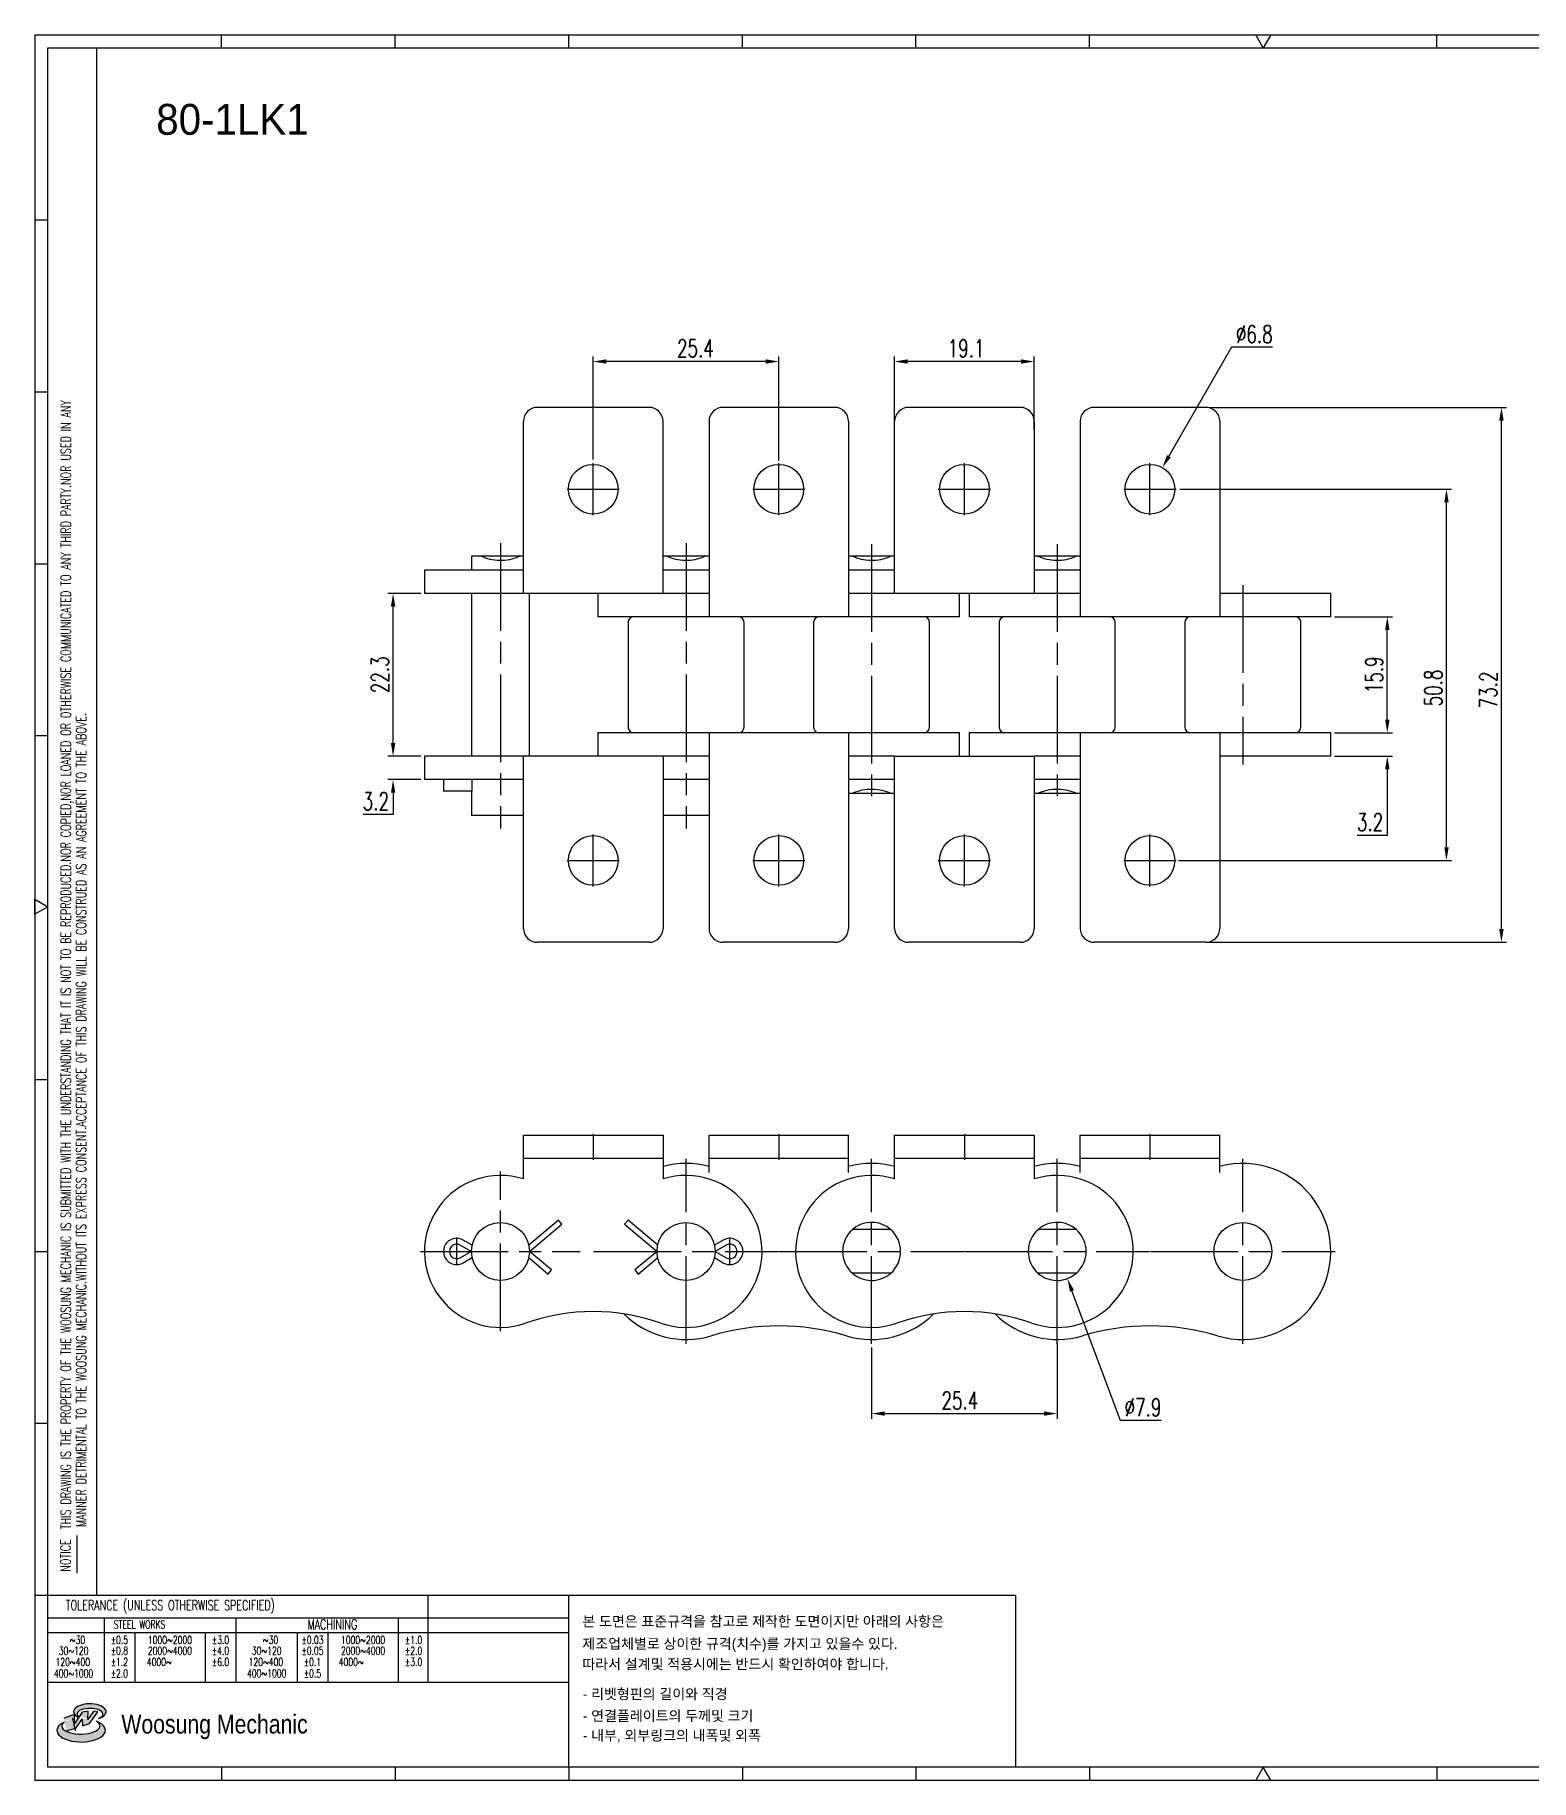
# Model space of a CAD drawing. Header units: millimetres. Extents: x 1209 to 1546, y 59 to 298.
# Drawn here: x 1209.5 to 1414.3, y 58.8 to 297.6 of the extents above; entities that cross this region are included whole.
import ezdxf
from ezdxf.enums import TextEntityAlignment as Align

# ---------------------------------------------------------------- set-up
doc = ezdxf.new("R2010")
doc.units = ezdxf.units.MM
doc.linetypes.add('AM_ISO08W050', pattern=[18, 12, -1.5, 3, -1.5])
doc.layers.get('Defpoints').update_dxf_attribs({"color": 80})
doc.layers.add('CL1', color=140, linetype='AM_ISO08W050', lineweight=25)
doc.layers.add('S-DIM', color=7, linetype='Continuous')
doc.layers.add('도면레이아웃', color=7, linetype='Continuous')
doc.styles.add('HKD_ST2', font='romans.shx', dxfattribs={"width": 0.7, "height": 4, "bigfont": '@extfont2.shx'})
doc.styles.add('HSG', font='SIMPLEX.shx', dxfattribs={"width": 0.7, "bigfont": 'HSG.shx'})
doc.styles.add('MtXpl_', font='Gulim.ttf')
doc.styles.add('SLDTEXTSTYLE4', font='arial.ttf', dxfattribs={"width": 0.8})
doc.dimstyles.new('AP1', dxfattribs={"dimtxt": 2.4, "dimasz": 1.8, "dimexe": 0.7, "dimexo": 0.5, "dimgap": 0.6, "dimtad": 1, "dimtoh": 1, "dimdec": 1, "dimrnd": 0.01, "dimzin": 9, "dimdsep": 46, "dimtxsty": 'HSG', "dimcen": 0, "dimclrd": 251, "dimclre": 251, "dimclrt": 60, "dimazin": 2, "dimtp": 1, "dimtm": 1, "dimtfac": 0.5, "dimtdec": 1, "dimtofl": 0, "dimtmove": 0, "dimatfit": 3, "dimfxl": 0, "dimtvp": 1, "dimtolj": 2, "dimlwd": -1, "dimlwe": -1, "dimarcsym": 0})

# ---------------------------------------------------------------- blocks, each defined once
blk = doc.blocks.new('MAST')
at = {"layer": '도면레이아웃'}
h = blk.add_hatch(color=10, dxfattribs=at)
h.paths.add_polyline_path([(1.544, 35.177), (1.554, 34.966), (1.779, 35.034), (2.054, 35.422), (1.908, 35.446), (1.728, 35.167), (1.741, 35.439), (1.547, 35.405), (1.292, 35.041), (1.295, 35.33), (0.943, 35.208), (1.03, 34.8), (1.336, 34.885)])
edge = h.paths.add_edge_path()
edge.add_ellipse((1.795, 35.421), major_axis=(-0.53, 0), ratio=0.487785, start_angle=122.3607, end_angle=403.3957)
edge.add_line((1.411, 35.244), (1.419, 35.261))
edge.add_ellipse((1.798, 35.344), major_axis=(-0.423, 0), ratio=0.444396, start_angle=131.5898, end_angle=386.1941, ccw=False)
edge = h.paths.add_edge_path()
edge.add_ellipse((1.512, 34.815), major_axis=(-0.793, 0), ratio=0.480113, start_angle=314.6763, end_angle=590.8521)
edge.add_ellipse((1.501, 34.958), major_axis=(-0.62, 0), ratio=0.43311, start_angle=331.7024, end_angle=574.4249, ccw=False)
at = {"color": 140}
for p, q in [((0, 90.118), (80.15, 90.118)), ((0, 90.118), (0, 33.191)), ((0, 33.191), (80.15, 33.191))]:
    blk.add_line(p, q, dxfattribs=at)
for p, q in [((6.089, 89.693), (6.089, 90.118)), ((11.753, 89.693), (11.753, 90.118)), ((17.418, 89.693), (17.418, 90.118)), ((23.082, 89.693), (23.082, 90.118)), ((28.746, 89.693), (28.746, 90.118)), ((34.411, 89.693), (34.411, 90.118)), ((45.739, 89.693), (45.739, 90.118)), ((0, 84.085), (0.425, 84.085)), ((0, 78.478), (0.425, 78.478)), ((0, 72.87), (0.425, 72.87)), ((0, 67.262), (0.425, 67.262)), ((0, 56.047), (0.425, 56.047)), ((0, 50.439), (0.425, 50.439)), ((0, 44.832), (0.425, 44.832)), ((1.377, 39.947), (1.377, 41.174)), ((0, 39.224), (0.425, 39.224)), ((6.089, 33.616), (6.089, 33.191)), ((11.753, 33.616), (11.753, 33.191)), ((17.418, 33.616), (17.418, 33.191)), ((23.082, 33.616), (23.082, 33.191)), ((28.746, 33.616), (28.746, 33.191)), ((34.411, 33.616), (34.411, 33.191)), ((45.739, 33.616), (45.739, 33.191))]:
    blk.add_line(p, q)
at = {"color": 2}
for p, q in [((2.017, 39.224), (2.017, 89.693)), ((0.425, 39.224), (17.418, 39.224)), ((12.816, 39.224), (12.816, 36.382)), ((17.418, 33.616), (17.418, 39.224)), ((0.425, 38.487), (17.418, 38.487)), ((2.257, 38.487), (2.257, 36.382)), ((6.557, 38.5), (6.557, 36.382)), ((11.857, 38.487), (11.857, 36.382)), ((0.425, 38.012), (17.418, 38.012)), ((3.257, 38.012), (3.257, 36.382)), ((5.557, 38.012), (5.557, 36.382)), ((8.557, 38.012), (8.557, 36.382)), ((9.557, 38.026), (9.557, 36.382)), ((0.425, 36.382), (17.418, 36.382))]:
    blk.add_line(p, q, dxfattribs=at)
for points in [[(40.075, 89.693), (39.83, 90.118), (40.32, 90.118)], [(0.425, 61.679), (0, 61.433), (0, 61.924)], [(40.075, 33.616), (39.83, 33.191), (40.32, 33.191)]]:
    blk.add_lwpolyline(points, close=True)
at = {"color": 140}
blk.add_lwpolyline([(0.425, 89.693), (79.725, 89.693), (79.725, 33.616), (0.425, 33.616)], close=True, dxfattribs=at)
at = {"layer": '도면레이아웃'}
for p, q in [((1.295, 35.33), (0.943, 35.208)), ((1.547, 35.405), (1.292, 35.041)), ((1.292, 35.041), (1.295, 35.33)), ((1.741, 35.439), (1.547, 35.405)), ((1.908, 35.446), (1.728, 35.167)), ((1.728, 35.167), (1.741, 35.439)), ((1.779, 35.034), (2.054, 35.422)), ((2.054, 35.422), (1.908, 35.446)), ((1.03, 34.8), (1.336, 34.885)), ((1.224, 35.208), (1.311, 34.8)), ((1.224, 35.208), (1.224, 35.208)), ((1.336, 34.885), (1.544, 35.177)), ((1.419, 35.261), (1.411, 35.244)), ((1.544, 35.177), (1.554, 34.966)), ((1.554, 34.966), (1.779, 35.034))]:
    blk.add_line(p, q, dxfattribs=at)
for centre, major_axis, ratio, start_param, end_param in [((1.795, 35.421), (-0.53, 0), 0.487785, 2.135596, 7.040584), ((1.798, 35.344), (-0.423, 0), 0.444396, 2.296675, 6.740358), ((1.512, 34.815), (-0.793, 0), 0.480113, 5.492138, 10.312315), ((1.501, 34.958), (-0.62, 0), 0.43311, 5.789299, 10.025607)]:
    blk.add_ellipse(centre, major_axis=major_axis, ratio=ratio, start_param=start_param, end_param=end_param, dxfattribs=at)
at = {"color": 6, "style": 'HKD_ST2', "width": 0.7}
for s, p in [(' THIS DRAWING IS THE PROPERTY OF THE WOOSUNG MECHANIC IS SUBMITTED WITH THE UNDERSTANDING THAT IT IS NOT TO BE REPRODUCED.NOR COPIED,NOR LOANED OR OTHERWISE COMMUNICATED TO ANY THIRD PARTY.NOR USED IN ANY', (1.173, 41.217)), ('MANNER DETRIMENTAL TO THE WOOSUNG MECHANIC.WITHOUT ITS EXPRESS CONSENT.ACCEPTANCE OF THIS DRAWING WILL BE CONSTRUED AS AN AGREEMENT TO THE ABOVE.', (1.672, 41.447))]:
    blk.add_text(s, height=0.326266, rotation=90, dxfattribs=at).set_placement(p)
at = {"style": 'HKD_ST2', "width": 0.7}
blk.add_text('NOTICE', height=0.3263, rotation=90, dxfattribs=at).set_placement((1.163, 39.988))
blk.add_text('TOLERANCE (UNLESS OTHERWISE SPECIFIED)', height=0.32627, dxfattribs=at).set_placement((4.417, 38.896), align=Align.MIDDLE_CENTER)
at = {"color": 4, "style": 'HKD_ST2', "width": 0.7}
for s, height, p in [('STEEL WORKS', 0.26101, (3.416, 38.268)), ('MACHINING', 0.3263, (9.707, 38.27)), ('%%P0.5', 0.261, (2.757, 37.762)), ('%%P3.0', 0.261, (6.057, 37.762)), ('%%P0.03', 0.261, (9.057, 37.762)), ('%%P1.0', 0.261, (12.357, 37.762)), ('%%P0.8', 0.261, (2.757, 37.411)), ('%%P1.2', 0.261, (2.757, 37.045)), ('%%P4.0', 0.261, (6.057, 37.411)), ('%%P6.0', 0.261, (6.057, 37.045)), ('%%P0.05', 0.261, (9.057, 37.411)), ('%%P0.1', 0.261, (9.057, 37.045)), ('%%P2.0', 0.261, (12.357, 37.411)), ('%%P3.0', 0.261, (12.357, 37.045)), ('%%P2.0', 0.261, (2.757, 36.67)), ('%%P0.5', 0.261, (9.057, 36.67))]:
    blk.add_text(s, height=height, dxfattribs=at).set_placement(p, align=Align.MIDDLE)
for s, height, p in [('%%12630', 0.261, (1.389, 37.762)), ('1000%%1262000', 0.26101, (4.407, 37.762)), ('%%12630', 0.261, (7.689, 37.762)), ('1000%%1262000', 0.26101, (10.707, 37.762)), ('120%%126400', 0.26101, (1.237, 37.045)), ('30%%126120', 0.261, (1.263, 37.411)), ('4000%%126', 0.261, (4.061, 37.045)), ('2000%%1264000', 0.26101, (4.407, 37.411)), ('120%%126400', 0.26101, (7.537, 37.045)), ('30%%126120', 0.261, (7.563, 37.411)), ('4000%%126', 0.261, (10.321, 37.045)), ('2000%%1264000', 0.26101, (10.707, 37.411)), ('400%%1261000', 0.26101, (1.263, 36.67)), ('400%%1261000', 0.26101, (7.563, 36.67))]:
    blk.add_text(s, height=height, dxfattribs=at).set_placement(p, align=Align.MIDDLE_CENTER)
at = {"color": 1, "style": 'SLDTEXTSTYLE4', "width": 0.8}
blk.add_text('Woosung Mechanic', height=0.61957, dxfattribs=at).set_placement((2.822, 34.711))
blk = doc.blocks.new('*D2')
at = {"layer": 'Defpoints', "color": 0, "transparency": 16777216}
for p in [(1386.85, 202.06), (1394.58, 202.06), (1386.85, 198.86)]:
    blk.add_point(p, dxfattribs=at)
at = {"layer": 'S-DIM', "color": 251, "linetype": 'ByBlock', "transparency": 16777216}
for p, q in [((1394.58, 203.86), (1394.58, 205.66)), ((1387.35, 202.06), (1395.28, 202.06)), ((1387.35, 198.86), (1395.28, 198.86)), ((1394.58, 197.06), (1394.58, 188.03)), ((1394.58, 188.03), (1390.46, 188.03))]:
    blk.add_line(p, q, dxfattribs=at)
at = {"layer": 'S-DIM', "color": 251, "transparency": 16777216}
for points in [[(1394.28, 203.86), (1394.88, 203.86), (1394.58, 202.06)], [(1394.28, 197.06), (1394.88, 197.06), (1394.58, 198.86)]]:
    blk.add_solid(points, dxfattribs=at)
at = {"layer": 'S-DIM', "color": 60, "transparency": 16777216, "insert": (1392.22, 189.83), "char_height": 2.4, "attachment_point": 5, "style": 'HSG'}
blk.add_mtext('\\A2;3.2', dxfattribs=at)
blk = doc.blocks.new('*D3')
at = {"layer": 'Defpoints', "color": 0, "transparency": 16777216}
for p in [(1386.85, 217.94), (1394.58, 217.94), (1386.85, 202.06)]:
    blk.add_point(p, dxfattribs=at)
at = {"layer": 'S-DIM', "color": 251, "linetype": 'ByBlock', "transparency": 16777216}
for p, q in [((1387.35, 217.94), (1395.28, 217.94)), ((1394.58, 203.86), (1394.58, 216.14)), ((1387.35, 202.06), (1395.28, 202.06))]:
    blk.add_line(p, q, dxfattribs=at)
at = {"layer": 'S-DIM', "color": 251, "transparency": 16777216}
for points in [[(1394.28, 216.14), (1394.88, 216.14), (1394.58, 217.94)], [(1394.28, 203.86), (1394.88, 203.86), (1394.58, 202.06)]]:
    blk.add_solid(points, dxfattribs=at)
at = {"layer": 'S-DIM', "color": 60, "transparency": 16777216, "insert": (1392.78, 210), "char_height": 2.4, "attachment_point": 5, "rotation": 90, "style": 'HSG'}
blk.add_mtext('\\A2;15.9', dxfattribs=at)
blk = doc.blocks.new('*D4')
at = {"layer": 'Defpoints', "color": 0, "transparency": 16777216}
for p in [(1365.67, 235.4), (1402.68, 235.4), (1365.5, 184.6)]:
    blk.add_point(p, dxfattribs=at)
at = {"layer": 'S-DIM', "color": 251, "linetype": 'ByBlock', "transparency": 16777216}
for p, q in [((1366.17, 235.4), (1403.38, 235.4)), ((1402.68, 186.4), (1402.68, 233.6)), ((1366, 184.6), (1403.38, 184.6))]:
    blk.add_line(p, q, dxfattribs=at)
at = {"layer": 'S-DIM', "color": 251, "transparency": 16777216}
for points in [[(1402.38, 233.6), (1402.98, 233.6), (1402.68, 235.4)], [(1402.38, 186.4), (1402.98, 186.4), (1402.68, 184.6)]]:
    blk.add_solid(points, dxfattribs=at)
at = {"layer": 'S-DIM', "color": 60, "transparency": 16777216, "insert": (1400.88, 208.2), "char_height": 2.4, "attachment_point": 5, "rotation": 90, "style": 'HSG'}
blk.add_mtext('\\A2;50.8', dxfattribs=at)
blk = doc.blocks.new('*D5')
at = {"layer": 'Defpoints', "color": 0, "transparency": 16777216}
for p in [(1369.74, 246.6), (1410.2, 246.6), (1369.74, 173.4)]:
    blk.add_point(p, dxfattribs=at)
at = {"layer": 'S-DIM', "color": 251, "linetype": 'ByBlock', "transparency": 16777216}
for p, q in [((1370.24, 246.6), (1410.9, 246.6)), ((1410.2, 175.2), (1410.2, 244.8)), ((1370.24, 173.4), (1410.9, 173.4))]:
    blk.add_line(p, q, dxfattribs=at)
at = {"layer": 'S-DIM', "color": 251, "transparency": 16777216}
for points in [[(1409.9, 244.8), (1410.5, 244.8), (1410.2, 246.6)], [(1409.9, 175.2), (1410.5, 175.2), (1410.2, 173.4)]]:
    blk.add_solid(points, dxfattribs=at)
at = {"layer": 'S-DIM', "color": 60, "transparency": 16777216, "insert": (1408.4, 207.93), "char_height": 2.4, "attachment_point": 5, "rotation": 90, "style": 'HSG'}
blk.add_mtext('\\A2;73.2', dxfattribs=at)
blk = doc.blocks.new('*D6')
at = {"layer": 'Defpoints', "color": 0, "transparency": 16777216}
for p in [(1327.15, 252.87), (1327.15, 243.07), (1346.25, 243.07)]:
    blk.add_point(p, dxfattribs=at)
at = {"layer": 'S-DIM', "color": 251, "linetype": 'ByBlock', "transparency": 16777216}
for p, q in [((1327.15, 243.57), (1327.15, 253.57)), ((1346.25, 243.57), (1346.25, 253.57)), ((1344.45, 252.87), (1328.95, 252.87))]:
    blk.add_line(p, q, dxfattribs=at)
at = {"layer": 'S-DIM', "color": 251, "transparency": 16777216}
for points in [[(1328.95, 253.17), (1328.95, 252.57), (1327.15, 252.87)], [(1344.45, 253.17), (1344.45, 252.57), (1346.25, 252.87)]]:
    blk.add_solid(points, dxfattribs=at)
at = {"layer": 'S-DIM', "color": 60, "transparency": 16777216, "insert": (1336.93, 254.67), "char_height": 2.4, "attachment_point": 5, "style": 'HSG'}
blk.add_mtext('\\A2;19.1', dxfattribs=at)
blk = doc.blocks.new('*D7')
at = {"layer": 'Defpoints', "color": 0, "transparency": 16777216}
for p in [(1285.9, 252.87), (1285.9, 238.97), (1311.3, 238.8)]:
    blk.add_point(p, dxfattribs=at)
at = {"layer": 'S-DIM', "color": 251, "linetype": 'ByBlock', "transparency": 16777216}
for p, q in [((1285.9, 239.47), (1285.9, 253.57)), ((1311.3, 239.3), (1311.3, 253.57)), ((1309.5, 252.87), (1287.7, 252.87))]:
    blk.add_line(p, q, dxfattribs=at)
at = {"layer": 'S-DIM', "color": 251, "transparency": 16777216}
for points in [[(1287.7, 253.17), (1287.7, 252.57), (1285.9, 252.87)], [(1309.5, 253.17), (1309.5, 252.57), (1311.3, 252.87)]]:
    blk.add_solid(points, dxfattribs=at)
at = {"layer": 'S-DIM', "color": 60, "transparency": 16777216, "insert": (1299.89, 254.67), "char_height": 2.4, "attachment_point": 5, "style": 'HSG'}
blk.add_mtext('\\A2;25.4', dxfattribs=at)
blk = doc.blocks.new('*D8')
at = {"layer": 'Defpoints', "color": 0, "transparency": 16777216}
for p in [(1258.51, 198.86), (1262.8, 198.86), (1262.8, 195.66)]:
    blk.add_point(p, dxfattribs=at)
at = {"layer": 'S-DIM', "color": 251, "linetype": 'ByBlock', "transparency": 16777216}
for p, q in [((1258.51, 200.66), (1258.51, 202.46)), ((1262.3, 198.86), (1257.81, 198.86)), ((1262.3, 195.66), (1257.81, 195.66)), ((1258.51, 193.86), (1258.51, 190.9)), ((1258.51, 190.9), (1254.39, 190.9))]:
    blk.add_line(p, q, dxfattribs=at)
at = {"layer": 'S-DIM', "color": 251, "transparency": 16777216}
for points in [[(1258.21, 200.66), (1258.81, 200.66), (1258.51, 198.86)], [(1258.21, 193.86), (1258.81, 193.86), (1258.51, 195.66)]]:
    blk.add_solid(points, dxfattribs=at)
at = {"layer": 'S-DIM', "color": 60, "transparency": 16777216, "insert": (1256.15, 192.7), "char_height": 2.4, "attachment_point": 5, "style": 'HSG'}
blk.add_mtext('\\A2;3.2', dxfattribs=at)
blk = doc.blocks.new('*D9')
at = {"layer": 'Defpoints', "color": 0, "transparency": 16777216}
for p in [(1258.51, 221.14), (1262.8, 221.14), (1262.8, 198.86)]:
    blk.add_point(p, dxfattribs=at)
at = {"layer": 'S-DIM', "color": 251, "linetype": 'ByBlock', "transparency": 16777216}
for p, q in [((1262.3, 221.14), (1257.81, 221.14)), ((1258.51, 200.66), (1258.51, 219.34)), ((1262.3, 198.86), (1257.81, 198.86))]:
    blk.add_line(p, q, dxfattribs=at)
at = {"layer": 'S-DIM', "color": 251, "transparency": 16777216}
for points in [[(1258.21, 219.34), (1258.81, 219.34), (1258.51, 221.14)], [(1258.21, 200.66), (1258.81, 200.66), (1258.51, 198.86)]]:
    blk.add_solid(points, dxfattribs=at)
at = {"layer": 'S-DIM', "color": 60, "transparency": 16777216, "insert": (1256.71, 210), "char_height": 2.4, "attachment_point": 5, "rotation": 90, "style": 'HSG'}
blk.add_mtext('\\A2;22.3', dxfattribs=at)
blk = doc.blocks.new('*D10')
at = {"layer": 'Defpoints', "color": 0, "transparency": 16777216}
for p in [(1324, 118.45), (1349.4, 119.05), (1349.4, 108.91)]:
    blk.add_point(p, dxfattribs=at)
at = {"layer": 'S-DIM', "color": 251, "linetype": 'ByBlock', "transparency": 16777216}
for p, q in [((1324, 117.95), (1324, 108.21)), ((1349.4, 118.55), (1349.4, 108.21)), ((1325.8, 108.91), (1347.6, 108.91))]:
    blk.add_line(p, q, dxfattribs=at)
at = {"layer": 'S-DIM', "color": 251, "transparency": 16777216}
for points in [[(1325.8, 109.21), (1325.8, 108.61), (1324, 108.91)], [(1347.6, 109.21), (1347.6, 108.61), (1349.4, 108.91)]]:
    blk.add_solid(points, dxfattribs=at)
at = {"layer": 'S-DIM', "color": 60, "transparency": 16777216, "insert": (1336.08, 110.71), "char_height": 2.4, "attachment_point": 5, "style": 'HSG'}
blk.add_mtext('\\A2;25.4', dxfattribs=at)
blk = doc.blocks.new('*D14')
at = {"layer": 'Defpoints', "color": 0, "transparency": 16777216}
for p in [(1348.01, 134.82), (1350.79, 127.39)]:
    blk.add_point(p, dxfattribs=at)
at = {"layer": 'S-DIM', "color": 251, "linetype": 'ByBlock', "transparency": 16777216}
for p, q in [((1358.06, 107.96), (1351.42, 125.7)), ((1363.62, 107.96), (1358.06, 107.96))]:
    blk.add_line(p, q, dxfattribs=at)
blk.add_arc((1349.4, 131.1), 3.97, 280.4067, 304.1935, dxfattribs=at)
at = {"layer": 'S-DIM', "color": 251, "transparency": 16777216}
blk.add_solid([(1351.7, 125.81), (1351.14, 125.6), (1350.79, 127.39)], dxfattribs=at)
at = {"layer": 'S-DIM', "color": 60, "transparency": 16777216, "insert": (1361.14, 109.76), "char_height": 2.4, "attachment_point": 5, "style": 'HSG'}
blk.add_mtext('\\A2;∅7.9', dxfattribs=at)
blk = doc.blocks.new('*D15')
at = {"layer": 'Defpoints', "color": 0, "transparency": 16777216}
for p in [(1363.79, 238.35), (1360.41, 232.46)]:
    blk.add_point(p, dxfattribs=at)
at = {"layer": 'S-DIM', "color": 251, "linetype": 'ByBlock', "transparency": 16777216}
for p, q in [((1373.25, 254.82), (1364.69, 239.91)), ((1378.89, 254.82), (1373.25, 254.82))]:
    blk.add_line(p, q, dxfattribs=at)
at = {"layer": 'S-DIM', "color": 251, "transparency": 16777216}
blk.add_solid([(1364.43, 240.06), (1364.95, 239.76), (1363.79, 238.35)], dxfattribs=at)
at = {"layer": 'S-DIM', "color": 60, "transparency": 16777216, "insert": (1376.37, 256.62), "char_height": 2.4, "attachment_point": 5, "style": 'HSG'}
blk.add_mtext('\\A2;∅6.8', dxfattribs=at)

msp = doc.modelspace()

# ---------------------------------------------------------------- linework, layer by layer
for p, q in [((1293.54, 246.6), (1278.26, 246.6)), ((1318.94, 246.6), (1303.66, 246.6)), ((1344.34, 246.6), (1329.06, 246.6)), ((1369.74, 246.6), (1354.46, 246.6)), ((1276.35, 221.14), (1276.35, 244.69)), ((1295.45, 221.14), (1295.45, 244.69)), ((1301.75, 244.69), (1301.75, 217.94)), ((1320.85, 244.69), (1320.85, 217.94)), ((1327.15, 221.14), (1327.15, 244.69)), ((1346.25, 244.69), (1346.25, 221.14)), ((1352.55, 244.69), (1352.55, 217.94)), ((1371.65, 244.69), (1371.65, 217.94)), ((1269.23, 226.25), (1269.23, 224.34)), ((1276.35, 226.25), (1269.23, 226.25)), ((1270.57, 226.25), (1270.84, 226.13)), ((1270.84, 226.13), (1271.13, 226.02)), ((1271.13, 226.02), (1271.43, 225.92)), ((1271.43, 225.92), (1271.75, 225.84)), ((1271.75, 225.84), (1272.08, 225.77)), ((1272.08, 225.77), (1272.41, 225.73)), ((1272.41, 225.73), (1272.76, 225.7)), ((1272.76, 225.7), (1273.1, 225.68)), ((1273.1, 225.68), (1273.45, 225.69)), ((1273.45, 225.69), (1273.79, 225.71)), ((1273.79, 225.71), (1274.13, 225.74)), ((1274.13, 225.74), (1274.47, 225.8)), ((1274.47, 225.8), (1274.79, 225.87)), ((1274.79, 225.87), (1275.1, 225.96)), ((1275.1, 225.96), (1275.4, 226.06)), ((1275.4, 226.06), (1275.68, 226.18)), ((1275.68, 226.18), (1275.83, 226.25)), ((1301.75, 226.25), (1295.45, 226.25)), ((1295.97, 226.25), (1296.24, 226.13)), ((1296.24, 226.13), (1296.53, 226.02)), ((1296.53, 226.02), (1296.83, 225.92)), ((1296.83, 225.92), (1297.15, 225.84)), ((1297.15, 225.84), (1297.48, 225.77)), ((1297.48, 225.77), (1297.81, 225.73)), ((1297.81, 225.73), (1298.16, 225.7)), ((1298.16, 225.7), (1298.5, 225.68)), ((1298.5, 225.68), (1298.85, 225.69)), ((1298.85, 225.69), (1299.19, 225.71)), ((1299.19, 225.71), (1299.53, 225.74)), ((1299.53, 225.74), (1299.87, 225.8)), ((1299.87, 225.8), (1300.19, 225.87)), ((1300.19, 225.87), (1300.5, 225.96)), ((1300.5, 225.96), (1300.8, 226.06)), ((1300.8, 226.06), (1301.08, 226.18)), ((1301.08, 226.18), (1301.23, 226.25)), ((1327.15, 226.25), (1320.85, 226.25)), ((1321.37, 226.25), (1321.64, 226.13)), ((1321.64, 226.13), (1321.93, 226.02)), ((1321.93, 226.02), (1322.23, 225.92)), ((1322.23, 225.92), (1322.55, 225.84)), ((1322.55, 225.84), (1322.88, 225.77)), ((1322.88, 225.77), (1323.21, 225.73)), ((1323.21, 225.73), (1323.56, 225.7)), ((1323.56, 225.7), (1323.9, 225.68)), ((1323.9, 225.68), (1324.25, 225.69)), ((1324.25, 225.69), (1324.59, 225.71)), ((1324.59, 225.71), (1324.93, 225.74)), ((1324.93, 225.74), (1325.27, 225.8)), ((1325.27, 225.8), (1325.59, 225.87)), ((1325.59, 225.87), (1325.9, 225.96)), ((1325.9, 225.96), (1326.2, 226.06)), ((1326.2, 226.06), (1326.48, 226.18)), ((1326.48, 226.18), (1326.63, 226.25)), ((1352.55, 226.25), (1346.25, 226.25)), ((1346.77, 226.25), (1347.04, 226.13)), ((1347.04, 226.13), (1347.33, 226.02)), ((1347.33, 226.02), (1347.63, 225.92)), ((1347.63, 225.92), (1347.95, 225.84)), ((1347.95, 225.84), (1348.28, 225.77)), ((1348.28, 225.77), (1348.61, 225.73)), ((1348.61, 225.73), (1348.96, 225.7)), ((1348.96, 225.7), (1349.3, 225.68)), ((1349.3, 225.68), (1349.65, 225.69)), ((1349.65, 225.69), (1349.99, 225.71)), ((1349.99, 225.71), (1350.33, 225.74)), ((1350.33, 225.74), (1350.67, 225.8)), ((1350.67, 225.8), (1350.99, 225.87)), ((1350.99, 225.87), (1351.3, 225.96)), ((1351.3, 225.96), (1351.6, 226.06)), ((1351.6, 226.06), (1351.88, 226.18)), ((1351.88, 226.18), (1352.03, 226.25)), ((1276.35, 224.34), (1262.8, 224.34)), ((1262.8, 224.34), (1262.8, 221.14)), ((1301.75, 224.34), (1295.45, 224.34)), ((1327.15, 224.34), (1320.85, 224.34)), ((1352.55, 224.34), (1346.25, 224.34)), ((1295.45, 221.14), (1262.8, 221.14)), ((1269.23, 221.14), (1269.23, 198.86)), ((1277.17, 198.86), (1277.17, 221.14)), ((1286.55, 221.14), (1286.55, 217.94)), ((1301.75, 221.14), (1295.45, 221.14)), ((1327.15, 221.14), (1320.85, 221.14)), ((1346.25, 221.14), (1327.15, 221.14)), ((1336.05, 217.94), (1336.05, 221.14)), ((1337.35, 221.14), (1337.35, 217.94)), ((1352.55, 221.14), (1346.25, 221.14)), ((1386.85, 221.14), (1371.65, 221.14)), ((1386.85, 217.94), (1386.85, 221.14)), ((1336.05, 217.94), (1286.55, 217.94)), ((1386.85, 217.94), (1337.35, 217.94)), ((1290.66, 217.15), (1290.66, 202.86)), ((1306.54, 202.86), (1306.54, 217.15)), ((1316.06, 217.15), (1316.06, 202.86)), ((1331.94, 202.86), (1331.94, 217.15)), ((1341.46, 217.15), (1341.46, 202.86)), ((1357.34, 202.86), (1357.34, 217.15)), ((1366.86, 217.15), (1366.86, 202.86)), ((1382.74, 202.86), (1382.74, 217.15)), ((1286.55, 202.06), (1286.55, 198.86)), ((1336.05, 202.06), (1286.55, 202.06)), ((1301.75, 202.06), (1301.75, 175.31)), ((1320.85, 202.06), (1320.85, 175.31)), ((1336.05, 198.86), (1336.05, 202.06)), ((1337.35, 202.06), (1337.35, 198.86)), ((1386.85, 202.06), (1337.35, 202.06)), ((1352.55, 202.06), (1352.55, 175.31)), ((1371.65, 202.06), (1371.65, 175.31)), ((1386.85, 198.86), (1386.85, 202.06)), ((1295.45, 198.86), (1262.8, 198.86)), ((1262.8, 198.86), (1262.8, 195.66)), ((1276.35, 175.31), (1276.35, 198.86)), ((1301.75, 198.86), (1295.45, 198.86)), ((1295.45, 198.86), (1295.45, 175.31)), ((1327.15, 198.86), (1320.85, 198.86)), ((1327.15, 175.31), (1327.15, 198.86)), ((1327.15, 198.86), (1346.25, 198.86)), ((1352.55, 198.86), (1346.25, 198.86)), ((1346.25, 198.86), (1346.25, 175.31)), ((1386.85, 198.86), (1371.65, 198.86)), ((1276.35, 195.66), (1262.8, 195.66)), ((1265.41, 195.66), (1265.41, 194.06)), ((1269.32, 194.06), (1265.41, 194.06)), ((1269.23, 194.06), (1269.23, 190.75)), ((1269.32, 194.06), (1269.32, 195.66)), ((1301.75, 195.66), (1295.45, 195.66)), ((1327.15, 195.66), (1320.85, 195.66)), ((1327.15, 193.75), (1320.85, 193.75)), ((1321.52, 193.83), (1321.37, 193.75)), ((1321.8, 193.94), (1321.52, 193.83)), ((1322.1, 194.05), (1321.8, 193.94)), ((1322.41, 194.14), (1322.1, 194.05)), ((1322.73, 194.21), (1322.41, 194.14)), ((1323.07, 194.26), (1322.73, 194.21)), ((1323.41, 194.3), (1323.07, 194.26)), ((1323.75, 194.32), (1323.41, 194.3)), ((1324.1, 194.33), (1323.75, 194.32)), ((1324.44, 194.31), (1324.1, 194.33)), ((1324.79, 194.28), (1324.44, 194.31)), ((1325.12, 194.23), (1324.79, 194.28)), ((1325.45, 194.17), (1325.12, 194.23)), ((1325.77, 194.09), (1325.45, 194.17)), ((1326.07, 193.99), (1325.77, 194.09)), ((1326.36, 193.88), (1326.07, 193.99)), ((1326.63, 193.75), (1326.36, 193.88)), ((1352.55, 195.66), (1346.25, 195.66)), ((1352.55, 193.75), (1346.25, 193.75)), ((1346.92, 193.83), (1346.77, 193.75)), ((1347.2, 193.94), (1346.92, 193.83)), ((1347.5, 194.05), (1347.2, 193.94)), ((1347.81, 194.14), (1347.5, 194.05)), ((1348.13, 194.21), (1347.81, 194.14)), ((1348.47, 194.26), (1348.13, 194.21)), ((1348.81, 194.3), (1348.47, 194.26)), ((1349.15, 194.32), (1348.81, 194.3)), ((1349.5, 194.33), (1349.15, 194.32)), ((1349.84, 194.31), (1349.5, 194.33)), ((1350.19, 194.28), (1349.84, 194.31)), ((1350.52, 194.23), (1350.19, 194.28)), ((1350.85, 194.17), (1350.52, 194.23)), ((1351.17, 194.09), (1350.85, 194.17)), ((1351.47, 193.99), (1351.17, 194.09)), ((1351.76, 193.88), (1351.47, 193.99)), ((1352.03, 193.75), (1351.76, 193.88)), ((1276.35, 190.75), (1269.23, 190.75)), ((1301.75, 190.75), (1295.45, 190.75)), ((1293.54, 173.4), (1278.26, 173.4)), ((1318.94, 173.4), (1303.66, 173.4)), ((1344.34, 173.4), (1329.06, 173.4)), ((1369.74, 173.4), (1354.46, 173.4)), ((1276.35, 141.02), (1276.35, 147)), ((1276.35, 147), (1295.45, 147)), ((1295.45, 147), (1295.45, 141.02)), ((1301.75, 141.89), (1301.75, 147)), ((1301.75, 147), (1320.85, 147)), ((1320.85, 141.89), (1320.85, 147)), ((1327.15, 147), (1346.25, 147)), ((1327.15, 141.02), (1327.15, 147)), ((1346.25, 147), (1346.25, 141.02)), ((1352.55, 141.89), (1352.55, 147)), ((1352.55, 147), (1371.65, 147)), ((1371.65, 141.89), (1371.65, 147)), ((1295.45, 143.8), (1276.35, 143.8)), ((1320.85, 143.8), (1301.75, 143.8)), ((1346.25, 143.8), (1327.15, 143.8)), ((1371.65, 143.8), (1352.55, 143.8)), ((1281.14, 135.37), (1277.08, 131.96)), ((1277.17, 131.1), (1281.6, 134.82)), ((1281.6, 134.82), (1281.14, 135.37)), ((1290.66, 135.37), (1290.2, 134.82)), ((1290.2, 134.82), (1294.63, 131.1)), ((1294.72, 131.96), (1290.66, 135.37)), ((1321.52, 134.21), (1321.37, 134.08)), ((1326.63, 134.08), (1321.37, 134.08)), ((1321.8, 134.41), (1321.52, 134.21)), ((1322.1, 134.59), (1321.8, 134.41)), ((1322.41, 134.74), (1322.1, 134.59)), ((1322.73, 134.87), (1322.41, 134.74)), ((1323.07, 134.96), (1322.73, 134.87)), ((1323.41, 135.03), (1323.07, 134.96)), ((1323.75, 135.07), (1323.41, 135.03)), ((1324.1, 135.07), (1323.75, 135.07)), ((1324.44, 135.05), (1324.1, 135.07)), ((1324.79, 135), (1324.44, 135.05)), ((1325.12, 134.91), (1324.79, 135)), ((1325.45, 134.8), (1325.12, 134.91)), ((1325.77, 134.66), (1325.45, 134.8)), ((1326.07, 134.49), (1325.77, 134.66)), ((1326.36, 134.3), (1326.07, 134.49)), ((1326.63, 134.08), (1326.36, 134.3)), ((1346.92, 134.21), (1346.77, 134.08)), ((1352.03, 134.08), (1346.77, 134.08)), ((1347.2, 134.41), (1346.92, 134.21)), ((1347.5, 134.59), (1347.2, 134.41)), ((1347.81, 134.74), (1347.5, 134.59)), ((1348.13, 134.87), (1347.81, 134.74)), ((1348.47, 134.96), (1348.13, 134.87)), ((1348.81, 135.03), (1348.47, 134.96)), ((1349.15, 135.07), (1348.81, 135.03)), ((1349.5, 135.07), (1349.15, 135.07)), ((1349.84, 135.05), (1349.5, 135.07)), ((1350.19, 135), (1349.84, 135.05)), ((1350.52, 134.91), (1350.19, 135)), ((1350.85, 134.8), (1350.52, 134.91)), ((1351.17, 134.66), (1350.85, 134.8)), ((1351.47, 134.49), (1351.17, 134.66)), ((1351.76, 134.3), (1351.47, 134.49)), ((1352.03, 134.08), (1351.76, 134.3)), ((1269.21, 131.1), (1267.71, 131.97)), ((1269.32, 131.96), (1268.11, 132.66)), ((1303.69, 132.66), (1302.48, 131.96)), ((1304.09, 131.97), (1302.59, 131.1)), ((1267.71, 130.24), (1269.21, 131.1)), ((1268.11, 129.55), (1269.32, 130.25)), ((1277.08, 130.25), (1279.75, 128.01)), ((1280.21, 128.56), (1277.17, 131.1)), ((1294.63, 131.1), (1291.59, 128.56)), ((1292.05, 128.01), (1294.72, 130.25)), ((1302.48, 130.25), (1303.69, 129.55)), ((1302.59, 131.1), (1304.09, 130.24)), ((1279.75, 128.01), (1280.21, 128.56)), ((1291.59, 128.56), (1292.05, 128.01)), ((1321.37, 128.13), (1321.64, 127.91)), ((1326.63, 128.13), (1321.37, 128.13)), ((1321.64, 127.91), (1321.93, 127.72)), ((1321.93, 127.72), (1322.23, 127.55)), ((1322.23, 127.55), (1322.55, 127.41)), ((1322.55, 127.41), (1322.88, 127.3)), ((1322.88, 127.3), (1323.21, 127.21)), ((1323.21, 127.21), (1323.56, 127.16)), ((1323.56, 127.16), (1323.9, 127.14)), ((1323.9, 127.14), (1324.25, 127.14)), ((1324.25, 127.14), (1324.59, 127.18)), ((1324.59, 127.18), (1324.93, 127.25)), ((1324.93, 127.25), (1325.27, 127.34)), ((1325.27, 127.34), (1325.59, 127.47)), ((1325.59, 127.47), (1325.9, 127.62)), ((1325.9, 127.62), (1326.2, 127.8)), ((1326.2, 127.8), (1326.48, 128)), ((1326.48, 128), (1326.63, 128.13)), ((1346.77, 128.13), (1347.04, 127.91)), ((1352.03, 128.13), (1346.77, 128.13)), ((1347.04, 127.91), (1347.33, 127.72)), ((1347.33, 127.72), (1347.63, 127.55)), ((1347.63, 127.55), (1347.95, 127.41)), ((1347.95, 127.41), (1348.28, 127.3)), ((1348.28, 127.3), (1348.61, 127.21)), ((1348.61, 127.21), (1348.96, 127.16)), ((1348.96, 127.16), (1349.3, 127.14)), ((1349.3, 127.14), (1349.65, 127.14)), ((1349.65, 127.14), (1349.99, 127.18)), ((1349.99, 127.18), (1350.33, 127.25)), ((1350.33, 127.25), (1350.67, 127.34)), ((1350.67, 127.34), (1350.99, 127.47)), ((1350.99, 127.47), (1351.3, 127.62)), ((1351.3, 127.62), (1351.6, 127.8)), ((1351.6, 127.8), (1351.88, 128)), ((1351.88, 128), (1352.03, 128.13))]:
    msp.add_line(p, q)
at = {"color": 140}
msp.add_lwpolyline([(1282.55, 84.07), (1343.71, 84.07), (1343.71, 60.54), (1282.55, 60.54)], close=True, dxfattribs=at)
for centre, radius in [((1285.9, 235.4), 3.4), ((1311.3, 235.4), 3.4), ((1336.7, 235.4), 3.4), ((1362.1, 235.4), 3.4), ((1285.9, 184.6), 3.4), ((1311.3, 184.6), 3.4), ((1336.7, 184.6), 3.4), ((1362.1, 184.6), 3.4), ((1273.2, 131.1), 3.97), ((1298.6, 131.1), 3.97), ((1374.8, 131.1), 3.97)]:
    msp.add_circle(centre, radius)
for centre, radius, start, end in [((1278.26, 244.69), 1.91, 90, 180), ((1293.54, 244.69), 1.91, 0, 90), ((1303.66, 244.69), 1.91, 90, 180), ((1318.94, 244.69), 1.91, 0, 90), ((1329.06, 244.69), 1.91, 90, 180), ((1344.34, 244.69), 1.91, 0, 90), ((1354.46, 244.69), 1.91, 90, 180), ((1369.74, 244.69), 1.91, 0, 90), ((1291.45, 217.15), 0.794, 90, 180), ((1305.75, 217.15), 0.794, 0, 90), ((1316.85, 217.15), 0.794, 90, 180), ((1331.15, 217.15), 0.794, 0, 90), ((1342.25, 217.15), 0.794, 90, 180), ((1356.55, 217.15), 0.794, 0, 90), ((1367.65, 217.15), 0.794, 90, 180), ((1381.95, 217.15), 0.794, 0, 90), ((1291.45, 202.86), 0.794, 180, 270), ((1305.75, 202.86), 0.794, 270, 360), ((1316.85, 202.86), 0.794, 180, 270), ((1331.15, 202.86), 0.794, 270, 360), ((1342.25, 202.86), 0.794, 180, 270), ((1356.55, 202.86), 0.794, 270, 360), ((1367.65, 202.86), 0.794, 180, 270), ((1381.95, 202.86), 0.794, 270, 360), ((1278.26, 175.31), 1.91, 180, 270), ((1293.54, 175.31), 1.91, 270, 0), ((1303.66, 175.31), 1.91, 180, 270), ((1318.94, 175.31), 1.91, 270, 0), ((1329.06, 175.31), 1.91, 180, 270), ((1344.34, 175.31), 1.91, 270, 0), ((1354.46, 175.31), 1.91, 180, 270), ((1369.74, 175.31), 1.91, 270, 0), ((1273.2, 131.1), 10.4, 72.3691, 289.3747), ((1298.6, 131.1), 10.4, 250.6253, 107.6309), ((1298.6, 131.1), 12.05, 74.8462, 105.1538), ((1324, 131.1), 10.4, 72.3691, 289.3747), ((1324, 131.1), 12.05, 74.8462, 105.1538), ((1349.4, 131.1), 10.4, 250.6253, 107.6309), ((1349.4, 131.1), 12.05, 74.8462, 105.1538), ((1374.8, 131.1), 12.05, 253.3994, 105.1538), ((1324, 131.1), 3.97, 131.4096, 228.5904), ((1324, 131.1), 3.97, 311.4096, 48.5904), ((1349.4, 131.1), 3.97, 131.4096, 228.5904), ((1349.4, 131.1), 3.97, 311.4096, 48.5904), ((1267.21, 131.1), 1.8, 60, 300), ((1267.21, 131.1), 0.998, 60, 300), ((1304.59, 131.1), 1.8, 240, 120), ((1304.59, 131.1), 0.998, 240, 120), ((1285.9, 94.99), 27.88, 70.6253, 109.3747), ((1298.6, 131.1), 12.05, 225.2099, 286.6006), ((1324, 131.1), 12.05, 253.3994, 314.7901), ((1336.7, 94.99), 27.88, 70.6253, 109.3747), ((1349.4, 131.1), 12.05, 225.2099, 286.6006), ((1311.3, 88.51), 32.4, 73.3994, 106.6006), ((1362.1, 88.51), 32.4, 73.3994, 106.6006)]:
    msp.add_arc(centre, radius, start, end)
at = {"layer": 'CL1'}
for p, q in [((1285.9, 231.83), (1285.9, 238.97)), ((1311.3, 231.83), (1311.3, 238.97)), ((1336.7, 231.83), (1336.7, 238.97)), ((1362.1, 231.83), (1362.1, 238.97)), ((1282.33, 235.4), (1289.47, 235.4)), ((1307.73, 235.4), (1314.87, 235.4)), ((1333.13, 235.4), (1340.27, 235.4)), ((1358.53, 235.4), (1365.67, 235.4)), ((1273.2, 228.03), (1273.2, 188.98)), ((1298.6, 228.03), (1298.6, 188.98)), ((1324, 227.88), (1324, 192.13)), ((1349.4, 227.88), (1349.4, 192.13)), ((1374.8, 222.26), (1374.8, 197.75)), ((1285.9, 181.03), (1285.9, 188.17)), ((1311.3, 181.03), (1311.3, 188.17)), ((1336.7, 181.03), (1336.7, 188.17)), ((1362.1, 181.03), (1362.1, 188.17)), ((1282.33, 184.6), (1289.47, 184.6)), ((1307.73, 184.6), (1314.87, 184.6)), ((1333.13, 184.6), (1340.27, 184.6)), ((1358.53, 184.6), (1365.67, 184.6)), ((1285.9, 147.16), (1285.9, 143.64)), ((1311.3, 147.16), (1311.3, 143.64)), ((1336.7, 147.16), (1336.7, 143.64)), ((1362.1, 147.16), (1362.1, 143.64)), ((1298.6, 118.45), (1298.6, 143.76)), ((1324, 118.45), (1324, 143.76)), ((1349.4, 118.45), (1349.4, 143.76)), ((1374.8, 118.45), (1374.8, 143.76)), ((1273.2, 120.18), (1273.2, 142.02)), ((1267.21, 129.22), (1267.21, 132.99)), ((1304.59, 129.22), (1304.59, 132.99)), ((1262.28, 131.1), (1284.12, 131.1)), ((1285.95, 131.1), (1311.25, 131.1)), ((1311.35, 131.1), (1336.65, 131.1)), ((1336.75, 131.1), (1362.05, 131.1)), ((1362.15, 131.1), (1387.45, 131.1))]:
    msp.add_line(p, q, dxfattribs=at)

# ---------------------------------------------------------------- block references
at = {"color": 140, "xscale": 4.19495623747351, "yscale": 4.19495623747351, "zscale": 4.19495623747351}
msp.add_blockref('MAST', (1209.48, -80.48), dxfattribs=at)

# ---------------------------------------------------------------- texts
at = {"color": 254, "style": 'MtXpl_'}
msp.add_text('80-1LK1', height=4.221, dxfattribs=at).set_placement((1226.09, 283.9))
at = {"color": 140, "style": 'MtXpl_'}
for s, p in [('본 도면은 표준규격을 참고로 제작한 도면이지만 아래의 사항은', (1284.41, 79.78)), ('제조업체별로 상이한 규격(치수)를 가지고 있을수 있다.', (1284.41, 76.72)), ('따라서 설계및 적용시에는 반드시 확인하여야 합니다.', (1284.41, 73.93)), ('- 리벳형핀의 길이와 직경', (1284.49, 69.84)), ('- 연결플레이트의 두께및 크기', (1284.49, 66.85)), ('- 내부, 외부링크의 내폭및 외폭', (1284.49, 64.16))]:
    msp.add_text(s, height=1.4072, dxfattribs=at).set_placement(p)

# ---------------------------------------------------------------- dimensions: what is measured, and where the dimension line sits
at = {"layer": 'S-DIM'}
for p1, p2, picture, middle in [((1360.41, 232.46), (1363.79, 238.35), '*D15', (1376.37, 254.82)), ((1348.01, 134.82), (1350.79, 127.39), '*D14', (1361.14, 107.96))]:
    dim = msp.add_diameter_dim_2p(p1=p1, p2=p2, dimstyle='AP1', dxfattribs=at)
    dim.commit()
    dim.dimension.update_dxf_attribs({"geometry": picture, "text_midpoint": middle, "dimtype": 131})
for base, p1, p2, picture, middle in [((1285.9, 252.87), (1311.3, 238.8), (1285.9, 238.97), '*D7', (1299.89, 252.87)), ((1327.15, 252.87), (1346.25, 243.07), (1327.15, 243.07), '*D6', (1336.93, 252.87)), ((1349.4, 108.91), (1324, 118.45), (1349.4, 119.05), '*D10', (1336.08, 108.91))]:
    dim = msp.add_linear_dim(base=base, p1=p1, p2=p2, dimstyle='AP1', dxfattribs=at)
    dim.commit()
    dim.dimension.update_dxf_attribs({"geometry": picture, "text_midpoint": middle, "dimtype": 128})
for base, p1, p2, picture, middle in [((1410.2, 246.6), (1369.74, 173.4), (1369.74, 246.6), '*D5', (1410.2, 207.93)), ((1402.68, 235.4), (1365.5, 184.6), (1365.67, 235.4), '*D4', (1402.68, 208.2)), ((1394.58, 202.06), (1386.85, 198.86), (1386.85, 202.06), '*D2', (1392.22, 188.03)), ((1258.51, 198.86), (1262.8, 195.66), (1262.8, 198.86), '*D8', (1256.15, 190.9))]:
    dim = msp.add_linear_dim(base=base, p1=p1, p2=p2, angle=90, dimstyle='AP1', dxfattribs=at)
    dim.commit()
    dim.dimension.update_dxf_attribs({"geometry": picture, "text_midpoint": middle, "dimtype": 128})
for base, p1, p2, picture, middle in [((1258.51, 221.14), (1262.8, 198.86), (1262.8, 221.14), '*D9', (1256.71, 210)), ((1394.58, 217.94), (1386.85, 202.06), (1386.85, 217.94), '*D3', (1392.78, 210))]:
    dim = msp.add_linear_dim(base=base, p1=p1, p2=p2, angle=90, dimstyle='AP1', override={"dimtmove": 1}, dxfattribs=at)
    dim.commit()
    dim.dimension.update_dxf_attribs({"geometry": picture, "text_midpoint": middle})

doc.saveas('drawing.dxf')
